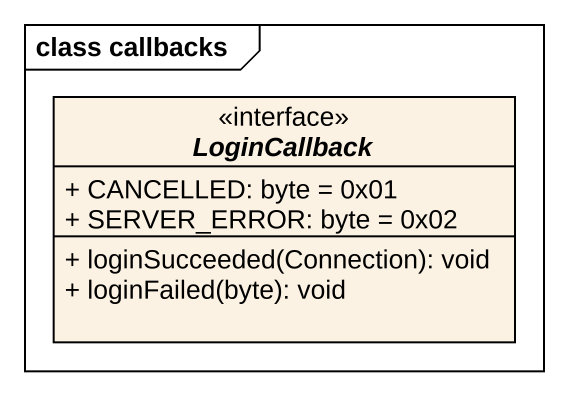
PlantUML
@startuml
mainframe class callbacks
hide circle
hide empty members
skinparam classAttributeIconSize 0
interface LoginCallback <<interface>> {
  + CANCELLED: byte = 0x01
  + SERVER_ERROR: byte = 0x02
  + loginSucceeded(Connection): void
  + loginFailed(byte): void
}
@enduml
